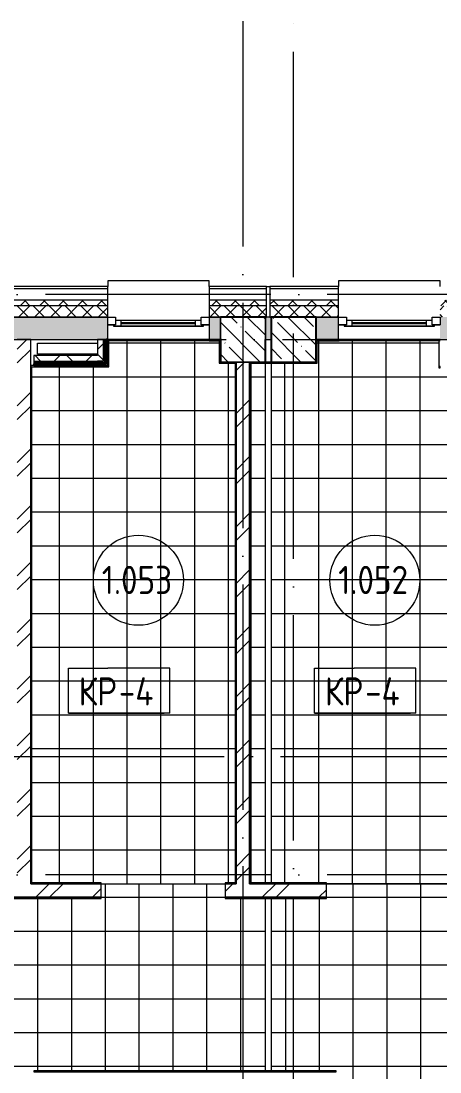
# Model space of a CAD drawing. Header units: millimetres. Extents: x -4370 to 196781, y -4577 to 61202.
# Drawn here: x 111630 to 115350, y 51875 to 61202 of the extents above; entities that cross this region are included whole.
import ezdxf

# ---------------------------------------------------------------- set-up
doc = ezdxf.new("R2010")
doc.units = ezdxf.units.MM
doc.linetypes.add('ADSK_Линия сетки', pattern=[2500, 2000, -250, 0, -250])
for name, color, linetype, lineweight in [('A-AREA-____-IDEN', 2, 'Continuous', 20), ('A-FLOR-____-IDEN', 11, 'Continuous', 20), ('A-FLOR-____-OTLN', 192, 'Continuous', 9), ('A-FLOR-____-PATT', 8, 'Continuous', 9), ('A-GLAZ-____-MCUT', 151, 'Continuous', 9), ('A-GLAZ-____-OTLN', 151, 'Continuous', 9), ('A-WALL-____-MCUT', 113, 'Continuous', 9), ('A-WALL-____-OTLN', 113, 'Continuous', 9), ('A-WALL-____-PATT', 111, 'Continuous', 9), ('A-WALL-FNSH-MCUT', 113, 'Continuous', 9), ('I-WALL-____-OTLN', 2, 'Continuous', 9), ('S-COLS-____-MCUT', 52, 'Continuous', 9), ('S-COLS-____-OTLN', 52, 'Continuous', 9), ('S-GRID-____-OTLN', 1, 'Continuous', 9)]:
    doc.layers.add(name, color=color, linetype=linetype, lineweight=lineweight)
doc.styles.add('GOST Common_1', font='GOST_Common.ttf', dxfattribs={"width": 0.9, "height": 250})
pattern_1 = [(45, (0, 0), (-251.4472, 251.4472), []), (45, (0, 381), (-251.4472, 251.4472), [])]
pattern_2 = [(135, (0, 0), (-84.85281, -84.85281), []), (225, (0, 0), (84.85281, -84.85281), [])]
pattern_3 = [(45, (0, 0), (-70.71068, 70.71068), []), (135, (0, 0), (-70.71068, -70.71068), [])]
pattern_4 = [(45, (0, 0), (-141.42136, 141.42136), []), (135, (0, 0), (-141.42136, -141.42136), [])]

# ---------------------------------------------------------------- blocks, each defined once
blk = doc.blocks.new('Окно_СКБ_1Ст1 - 120_Окно_СКБ_1Ст_900_ОК6Л-29019250-О_АИ_ПП_0_000_Целиком')
at = {"layer": 'A-GLAZ-____-MCUT', "color": 90}
for p, q in [((-450, -195), (-450, -125)), ((-450, -125), (-380, -125)), ((-380, -125), (-380, -195)), ((380, -155), (-380, -155)), ((-380, -155), (-380, -195)), ((-330, -205), (-330, -155)), ((330, -205), (330, -155)), ((380, -195), (380, -125)), ((380, -125), (450, -125)), ((380, -195), (380, -155)), ((450, -125), (450, -195)), ((-380, -195), (-450, -195)), ((-380, -195), (-400, -195)), ((-400, -195), (-400, -205)), ((-400, -205), (400, -205)), ((400, -205), (-400, -205)), ((450, -195), (380, -195)), ((400, -195), (380, -195)), ((400, -205), (400, -195))]:
    blk.add_line(p, q, dxfattribs=at)
at = {"layer": 'A-GLAZ-____-MCUT', "color": 10, "lineweight": 5}
for p, q in [((-330, -175), (330, -175)), ((330, -185), (-330, -185))]:
    blk.add_line(p, q, dxfattribs=at)
at = {"layer": 'A-GLAZ-____-OTLN', "color": 10, "lineweight": 5}
for p, q in [((-450, -195), (-400, -195)), ((400, -195), (450, -195))]:
    blk.add_line(p, q, dxfattribs=at)
blk = doc.blocks.new('WNW_Отлив1 - Отлив_металлический 2-28596055-О_АИ_ПП_0_000_Целиком')
at = {"layer": 'A-GLAZ-____-OTLN', "color": 10, "lineweight": 5}
for p, q in [((450, 320), (-450, 320)), ((-450, 320), (-450, 270)), ((450, 270), (450, 320))]:
    blk.add_line(p, q, dxfattribs=at)
blk = doc.blocks.new('BSC_Колонна _Прямоугольная - 400x400-V34-О_АИ_ПП_0_000_Целиком')
at = {"layer": 'S-COLS-____-OTLN', "lineweight": 5}
h = blk.add_hatch(dxfattribs=at)
h.set_pattern_fill('FP_61', color=256, style=0, pattern_type=2)
h.set_pattern_definition([(135, (-114049.98, -58375), (-142.56192, -142.56192), []), (135, (-113907.42, -58375), (-142.56192, -142.56192), [252.016, -50.403, 3.353, -47.05])])
h.paths.add_polyline_path([(-200, -200), (200, -200), (200, 200), (-200, 200), (-200, -110.1)])
at = {"layer": 'S-COLS-____-MCUT', "color": 130, "lineweight": 25}
for p, q in [((200, 200), (-200, 200)), ((-200, 200), (-200, -200)), ((200, -200), (200, 200)), ((-200, -200), (200, -200))]:
    blk.add_line(p, q, dxfattribs=at)
blk = doc.blocks.new('0083_СОШ675_АР_R22_rvt-1-О_АИ_ПП_0_000_Целиком')
at = {"layer": 'A-WALL-____-PATT', "lineweight": 5}
h = blk.add_hatch(dxfattribs=at)
h.set_pattern_fill('FP_6', color=10, style=0, pattern_type=2)
h.set_pattern_definition(pattern_3)
h.paths.add_polyline_path([(113800, 58575), (113810, 58575), (113810, 58675), (113300, 58675), (113300, 58575), (113766.3, 58575)])
h.paths.add_polyline_path([(112400, 58575), (112400, 58675), (111400, 58675), (111400, 58575), (111903.5, 58575)])
h.paths.add_polyline_path([(110500, 58575), (110500, 58675), (109200, 58675), (109200, 58575), (110040.7, 58575)])
h = blk.add_hatch(dxfattribs=at)
h.set_pattern_fill('FP_1', color=10, style=0, pattern_type=2)
h.set_pattern_definition(pattern_2)
h.paths.add_polyline_path([(113810, 58675), (113810, 58725), (113300, 58725), (113300, 58675), (113766.3, 58675)])
h.paths.add_polyline_path([(110500, 58675), (110500, 58725), (109250, 58725), (109250, 58675), (110040.7, 58675)])
h.paths.add_polyline_path([(112400, 58675), (112400, 58725), (111400, 58725), (111400, 58675), (111903.5, 58675)])
h = blk.add_hatch(dxfattribs=at)
h.set_pattern_fill('FP_1', color=10, style=0, pattern_type=2)
h.set_pattern_definition(pattern_2)
h.paths.add_polyline_path([(117250, 58675), (118260, 58675), (118260, 58725), (117250, 58725)])
h.paths.add_polyline_path([(116250.1, 58675), (116350, 58675), (116350, 58725), (115350, 58725), (115350, 58675), (115629.2, 58675)])
h.paths.add_polyline_path([(114387.3, 58675), (114450, 58675), (114450, 58725), (113840, 58725), (113840, 58675), (114076.8, 58675)])
h = blk.add_hatch(dxfattribs=at)
h.set_pattern_fill('FP_6', color=10, style=0, pattern_type=2)
h.set_pattern_definition(pattern_3)
h.paths.add_polyline_path([(117600, 58575), (118000, 58575), (118000, 58675), (117250, 58675), (117250, 58575), (117492, 58575)])
h.paths.add_polyline_path([(116350, 58575), (116350, 58675), (115350, 58675), (115350, 58575), (116250.1, 58575)])
h.paths.add_polyline_path([(114387.3, 58575), (114450, 58575), (114450, 58675), (113840, 58675), (113840, 58575), (114250, 58575)])
h = blk.add_hatch(dxfattribs=at)
h.set_pattern_fill('FP_5', color=10, style=0, pattern_type=2)
h.set_pattern_definition([(50, (0, 0), (364.3679, -31.8783), [38.1, -419.1]), (355, (0, 0), (-70.4859, 382.1133), [30.48, -335.28]), (100.451, (30.36, -2.66), (293.885, 350.2334), [32.38, -356.18]), (46.184, (0, 101.6), (542.1585, -84.0858), [57.15, -628.65]), (96.636, (45.2, 94.6), (474.805, 494.8554), [48.57, -534.27]), (351.184, (0, 101.6), (474.8102, 494.85), [45.72, -502.92]), (21, (50.8, 76.2), (303.2285, -204.53046), [38.1, -419.1]), (326, (50.8, 76.2), (123.6039, 368.376), [30.48, -335.28]), (71.451, (76.07, 59.16), (426.8341, 163.8427), [32.38, -356.18]), (37.5, (0, 0), (6.17665, 169.11015), [16.764, -314.452, 16.764, -323.596, -336.55]), (37.5, (0, 0), (6.17665, 169.11015), [-671.576, 16.764, -319.786]), (7.5, (0, 0), (133.63888, 200.3615), [16.764, -177.292, 16.764, -306.832, -128.27]), (7.5, (0, 0), (133.63888, 200.3615), [-517.652, 16.764, -111.506]), (327.5, (-113.28, 0), (271.18182, -11.45836), [16.764, -110.236, 16.764, -379.476, -525.78]), (327.5, (-113.28, 0), (271.18182, -11.45836), [-523.24, 16.764, -509.016]), (317.5, (-164.08, 0), (296.2585, 50.85285), [16.764, -148.336, 16.764, -246.38, -373.38]), (317.5, (-164.08, 0), (296.2585, 50.85285), [-428.244, 16.764, -356.616])])
h.paths.add_polyline_path([(117600, 58375), (117600, 58575), (117250, 58575), (117250, 58375), (117492, 58375)])
h.paths.add_polyline_path([(115629.2, 58375), (116350, 58375), (116350, 58575), (115350, 58575), (115350, 58375)])
h.paths.add_polyline_path([(113400, 58375), (113400, 58575), (113300, 58575), (113300, 58375)])
h.paths.add_polyline_path([(113800, 58375), (113850, 58375), (113850, 58575), (113800, 58575)])
h.paths.add_polyline_path([(114250, 58375), (114450, 58375), (114450, 58575), (114250, 58575), (114250, 58440.6)])
h.paths.add_polyline_path([(112400, 58375), (112400, 58575), (111400, 58575), (111400, 58375), (111903.5, 58375)])
h.paths.add_polyline_path([(109100, 58375), (110500, 58375), (110500, 58575), (109100, 58575)])
h = blk.add_hatch(dxfattribs=at)
h.set_pattern_fill('FP_7', color=10, style=0, pattern_type=2)
h.set_pattern_definition(pattern_1)
h.paths.add_polyline_path([(111596.8, 53545), (111716.8, 53545), (111716.8, 58375), (111596.8, 58375), (111596.8, 54799.8)])
h = blk.add_hatch(dxfattribs=at)
h.set_pattern_fill('FP_56', color=252, style=0, pattern_type=2)
h.set_pattern_definition(pattern_4)
h.paths.add_polyline_path([(112310, 58184.4), (112360, 58184.4), (112360, 58375), (112310, 58375), (112310, 58234.4)])
h = blk.add_hatch(dxfattribs=at)
h.set_pattern_fill('FP_56', color=252, style=0, pattern_type=2)
h.set_pattern_definition(pattern_4)
h.paths.add_polyline_path([(111742.8, 58184.4), (112310, 58184.4), (112310, 58234.4), (111742.8, 58234.4)])
h = blk.add_hatch(dxfattribs=at)
h.set_pattern_fill('FP_7', color=10, style=0, pattern_type=2)
h.set_pattern_definition(pattern_1)
h.paths.add_polyline_path([(113660, 53545), (113660, 58175), (113540, 58175), (113540, 53545)])
h = blk.add_hatch(dxfattribs=at)
h.set_pattern_fill('FP_7', color=10, style=0, pattern_type=2)
h.set_pattern_definition(pattern_1)
h.paths.add_polyline_path([(118160, 53425), (118160, 53545), (117875, 53545), (117875, 53425)])
h.paths.add_polyline_path([(116250.1, 53425), (116775, 53425), (116775, 53545), (115442, 53545), (115442, 53425)])
h.paths.add_polyline_path([(113442, 53425), (114342, 53425), (114342, 53545), (113442, 53545)])
h.paths.add_polyline_path([(112342, 53425), (112342, 53545), (110776.7, 53545), (110776.7, 53425), (111282.6, 53425)])
h.paths.add_polyline_path([(109676.7, 53425), (109676.7, 53545), (108033.1, 53545), (108033.1, 53425), (108798.8, 53425)])
h.paths.add_polyline_path([(106315, 53425), (106933.1, 53425), (106933.1, 53545), (105359.4, 53545), (105359.4, 53425)])
h.paths.add_polyline_path([(103831.2, 53425), (104259.4, 53425), (104259.4, 53545), (101735.2, 53545), (101735.2, 53425)])
h.paths.add_polyline_path([(100635.2, 53425), (100635.2, 53545), (99520, 53545), (99520, 53425)])
at = {"layer": 'S-COLS-____-OTLN', "lineweight": 5}
h = blk.add_hatch(dxfattribs=at)
h.set_pattern_fill('FP_3', color=256, style=0, pattern_type=2)
h.set_pattern_definition([(135, (0, 0), (-142.5612, -142.5612), []), (135, (142.56, 0), (-142.5612, -142.5612), [252.016, -50.403, 3.353, -47.05])])
h.paths.add_polyline_path([(113660, 58175), (113800, 58175), (113800, 58575), (113400, 58575), (113400, 58175), (113540, 58175)])
at = {"layer": 'A-FLOR-____-OTLN', "color": 90}
for p, q in [((111777.5, 58244.4), (111777.5, 58344.4)), ((111777.5, 58344.4), (112310, 58344.4)), ((112310, 58244.4), (111777.5, 58244.4))]:
    blk.add_line(p, q, dxfattribs=at)
at = {"layer": 'A-WALL-____-MCUT', "color": 10, "lineweight": 5}
for p, q in [((112400, 58825), (111400, 58825)), ((113810, 58825), (113300, 58825)), ((114450, 58825), (113840, 58825)), ((113400, 58375), (113400, 58575)), ((113800, 58575), (113800, 58375)), ((111716.8, 58375), (111596.8, 58375)), ((112372.5, 58375), (112372.5, 58171.9)), ((111742.8, 58171.9), (112310, 58171.9)), ((112360, 58171.9), (112310, 58171.9)), ((112372.5, 58171.9), (112360, 58171.9)), ((113660, 58175), (113540, 58175))]:
    blk.add_line(p, q, dxfattribs=at)
at = {"layer": 'A-WALL-____-MCUT', "color": 90}
for p, q in [((112400, 58725), (112400, 58825)), ((113300, 58825), (113300, 58725)), ((113810, 58725), (113810, 58825)), ((113840, 58825), (113840, 58725)), ((114450, 58725), (114450, 58825)), ((112400, 58575), (112400, 58675)), ((113300, 58675), (113300, 58575)), ((113810, 58575), (113810, 58675)), ((113840, 58675), (113840, 58575)), ((114450, 58575), (114450, 58675)), ((113400, 58575), (113800, 58575))]:
    blk.add_line(p, q, dxfattribs=at)
at = {"layer": 'A-WALL-____-MCUT', "color": 50, "lineweight": 13}
for p, q in [((112400, 58725), (111400, 58725)), ((112400, 58675), (111400, 58675)), ((112400, 58675), (112400, 58725)), ((113300, 58725), (113300, 58675)), ((113810, 58725), (113300, 58725)), ((113810, 58675), (113300, 58675)), ((113810, 58675), (113810, 58725)), ((113840, 58725), (113840, 58675)), ((114450, 58725), (113840, 58725)), ((114450, 58675), (113840, 58675)), ((114450, 58675), (114450, 58725)), ((112400, 58575), (111400, 58575)), ((111400, 58575), (112400, 58575)), ((112400, 58375), (112400, 58575)), ((113300, 58575), (113300, 58375)), ((113400, 58575), (113300, 58575)), ((113300, 58575), (113400, 58575)), ((113810, 58575), (113800, 58575)), ((113800, 58575), (113810, 58575)), ((113840, 58575), (113810, 58575)), ((113850, 58575), (113840, 58575)), ((113840, 58575), (113850, 58575)), ((114450, 58575), (114250, 58575)), ((114250, 58575), (114450, 58575)), ((114450, 58375), (114450, 58575)), ((111716.8, 53545), (111716.8, 58375)), ((111716.8, 58375), (112400, 58375)), ((112360, 58375), (112310, 58375)), ((112310, 58375), (112310, 58234.4)), ((112360, 58375), (112360, 58184.4)), ((113300, 58375), (113400, 58375)), ((113800, 58375), (113850, 58375)), ((114250, 58375), (114450, 58375)), ((112310, 58234.4), (111742.8, 58234.4)), ((111742.8, 58234.4), (111742.8, 58184.4)), ((111742.8, 58184.4), (112310, 58184.4)), ((112360, 58184.4), (112310, 58184.4)), ((113540, 58175), (113540, 53545)), ((113660, 53545), (113660, 58175)), ((112342, 53545), (111716.8, 53545)), ((112342, 53425), (112342, 53545)), ((113540, 53545), (113442, 53545)), ((113442, 53545), (113442, 53425)), ((114342, 53545), (113660, 53545)), ((114342, 53425), (114342, 53545)), ((110776.7, 53425), (112342, 53425)), ((113442, 53425), (114342, 53425))]:
    blk.add_line(p, q, dxfattribs=at)
at = {"layer": 'A-WALL-____-MCUT', "color": 130, "lineweight": 25}
for p, q in [((112400, 58375), (112385, 58375)), ((112385, 58375), (112385, 58159.4)), ((112400, 58144.4), (112400, 58375)), ((111742.8, 58159.4), (111742.8, 58144.4)), ((111742.8, 58159.4), (112310, 58159.4)), ((111742.8, 58144.4), (112310, 58144.4)), ((112372.5, 58159.4), (112310, 58159.4)), ((112310, 58144.4), (112360, 58144.4)), ((112360, 58144.4), (112372.5, 58144.4)), ((112385, 58159.4), (112372.5, 58159.4)), ((112372.5, 58144.4), (112385, 58144.4)), ((112385, 58144.4), (112400, 58144.4))]:
    blk.add_line(p, q, dxfattribs=at)
at = {"layer": 'A-WALL-____-OTLN', "color": 90}
blk.add_line((113810, 58845), (113840, 58845), dxfattribs=at)
at = {"layer": 'A-WALL-FNSH-MCUT', "color": 90}
for p, q in [((112400, 58845), (111400, 58845)), ((112400, 58825), (112400, 58845)), ((113810, 58845), (113300, 58845)), ((113300, 58845), (113300, 58825)), ((113810, 58825), (113810, 58845)), ((114450, 58845), (113840, 58845)), ((113840, 58845), (113840, 58825)), ((114450, 58825), (114450, 58845)), ((112372.5, 58375), (112360, 58375)), ((112385, 58375), (112372.5, 58375)), ((111742.8, 58184.4), (111742.8, 58171.9)), ((111742.8, 58171.9), (111742.8, 58159.4))]:
    blk.add_line(p, q, dxfattribs=at)
at = {"layer": 'I-WALL-____-OTLN', "color": 90}
for p, q in [((113300, 58375), (112400, 58375)), ((115350, 58375), (114455, 58375))]:
    blk.add_line(p, q, dxfattribs=at)
at = {"layer": 'S-COLS-____-MCUT', "color": 130, "lineweight": 25}
for p, q in [((113800, 58575), (113400, 58575)), ((113400, 58375), (113400, 58175)), ((113800, 58175), (113800, 58375)), ((113400, 58175), (113540, 58175)), ((113660, 58175), (113800, 58175))]:
    blk.add_line(p, q, dxfattribs=at)
at = {"layer": 'S-COLS-____-OTLN', "color": 90}
for p, q in [((113400, 58575), (113400, 58375)), ((113800, 58375), (113800, 58575)), ((113540, 58175), (113660, 58175))]:
    blk.add_line(p, q, dxfattribs=at)
at = {"layer": 'A-GLAZ-____-OTLN', "color": 90, "lineweight": 9}
for name, p in [('WNW_Отлив1 - Отлив_металлический 2-28596055-О_АИ_ПП_0_000_Целиком', (112850, 58575)), ('WNW_Отлив1 - Отлив_металлический 2-28596055-О_АИ_ПП_0_000_Целиком', (114900, 58575)), ('Окно_СКБ_1Ст1 - 120_Окно_СКБ_1Ст_900_ОК6Л-29019250-О_АИ_ПП_0_000_Целиком', (112850, 58700)), ('Окно_СКБ_1Ст1 - 120_Окно_СКБ_1Ст_900_ОК6Л-29019250-О_АИ_ПП_0_000_Целиком', (114900, 58700))]:
    blk.add_blockref(name, p, dxfattribs=at)
at = {"layer": 'S-COLS-____-OTLN', "color": 90, "lineweight": 9}
blk.add_blockref('BSC_Колонна _Прямоугольная - 400x400-V34-О_АИ_ПП_0_000_Целиком', (114050, 58375), dxfattribs=at)
blk = doc.blocks.new('BSC_Колонна _Прямоугольная - ПР-1_Профиль торцевой для плитки-3454341-О_АИ_ПП_0_000_Целиком')
at = {"layer": 'S-COLS-____-MCUT'}
for p, q in [((5, 5), (-5, 5)), ((-5, 5), (-5, -5)), ((5, -5), (5, 5)), ((-5, -5), (5, -5))]:
    blk.add_line(p, q, dxfattribs=at)
blk = doc.blocks.new('ADSK_Марка_Перекрытие - Типоразмер_ADSK_Марка-158127-О_АИ_ПП_0_000_Целиком')
at = {"layer": 'A-FLOR-____-IDEN'}
for p, q in [((-4.5, 4), (-1, 4)), ((-4.5, 0), (-4.5, 4)), ((4.5, 4), (-1, 4)), ((4.5, 0), (4.5, 4)), ((4.5, 0), (-4.5, 0)), ((-4.5, 0), (4, 0))]:
    blk.add_line(p, q, dxfattribs=at)
blk = doc.blocks.new('ADSK_Марка_Помещение_ОдноЗначение - Номер-159740-О_АИ_ПП_0_000_Целиком')
at = {"layer": 'A-AREA-____-IDEN'}
blk.add_circle((0, 0), 4, dxfattribs=at)

msp = doc.modelspace()

# ---------------------------------------------------------------- hatches: boundary and pattern name
at = {"layer": 'A-FLOR-____-PATT'}
h = msp.add_hatch(dxfattribs=at)
h.set_pattern_fill('FP_202', color=256, style=0, pattern_type=2)
h.set_pattern_definition([(0, (112572.5, 55945), (0, 300), []), (90, (112572.5, 55945), (-300, 2e-14), [])])
h.paths.add_polyline_path([(113442.000586, 53545), (113442.000586, 53555.000586), (113530.000586, 53555.000586), (113530.000586, 58165), (113389.978078, 58165), (113389.978078, 58365.000586), (112410, 58365.000586), (112410, 58134.43424), (111726.77395, 58134.43424), (111726.77395, 53555.000586), (112342.000586, 53555.000586), (112342.000586, 53545.000586), (112524.450555, 53545.000586)])
h = msp.add_hatch(dxfattribs=at)
h.set_pattern_fill('FP_216', color=256, style=0, pattern_type=2)
h.set_pattern_definition([(0, (114872.5, 55945), (0, 300), []), (90, (114872.5, 55945), (-300, 2e-14), [])])
h.paths.add_polyline_path([(115442, 53545), (115442, 53555.000586), (115960, 53555.000586), (115960, 58125.000586), (115340, 58125.000586), (115340, 58365.000586), (114259.978078, 58365.000586), (114259.978078, 58165), (113849.978078, 58165), (113850.84206, 53555.000586), (114342, 53555.000586), (114342, 53545.000586), (115441.96964, 53545)])
h.paths.add_polyline_path([(113799.978078, 53555.000586), (113799.978078, 58165), (113670.000586, 58165), (113670.000586, 53555.000586), (113799.675733, 53555.000586)])
h = msp.add_hatch(dxfattribs=at)
h.set_pattern_fill('FP_215', color=256, style=0, pattern_type=2)
h.set_pattern_definition([(0, (122980, 51025), (0, 300), []), (90, (122980, 51025), (-300, 2e-14), [])])
h.paths.add_polyline_path([(115442, 53425.000586), (115441.96964, 53545), (114342, 53545), (114342, 53425)])
h.paths.add_polyline_path([(123701.532826, 51755), (123749.999505, 51755.000586), (123749.999505, 51885.000586), (123939.999505, 51885.000586), (123938.889045, 56525.000586), (123824.999505, 56525.000586), (123824.999505, 56715), (122724.999505, 56715), (122724.999505, 56525.000586), (122210.070101, 56525.000586), (122209.998918, 53415.000586), (120609.999504, 53415.000586), (120609.97606, 53545), (119159.999504, 53545), (119159.999504, 53425), (119059.999504, 53425), (119059.999504, 53415.000586), (117875, 53415.000586), (117874.983882, 53545), (116775, 53545), (116775, 53415.000586), (115442, 53415.000586), (115441.994627, 53425.000586), (114342, 53425), (114342, 53415.000586), (113849.978078, 53415.000586), (113849.978078, 51885.000586), (114426.847334, 51885.000586), (114426.847334, 51755), (115526.847334, 51755.000586), (115526.847334, 51885.000586), (116006.861011, 51885.000586), (116006.861011, 51875), (115906.851093, 51874.997635), (115906.861011, 51755.000586), (117006.861011, 51755), (117006.861011, 51885.000586), (118439.978078, 51885.000586), (118439.978078, 51875.000586), (119439.978078, 51875), (119439.978078, 51885.000586), (122749.999505, 51885.000586), (122749.999505, 51755)])
h = msp.add_hatch(dxfattribs=at)
h.set_pattern_fill('FP_218', color=256, style=0, pattern_type=2)
h.set_pattern_definition([(0, (109080, 51025), (0, 300), []), (90, (109080, 51025), (-300, 2e-14), [])])
h.paths.add_polyline_path([(110776.719461, 53425.000586), (110776.671983, 53545), (109676.719461, 53545), (109676.719461, 53425)])
h.paths.add_polyline_path([(105399.55304, 51755), (106499.55304, 51755.000586), (106499.55304, 51885.000586), (110344.978078, 51885.000586), (110344.978078, 51755), (111744.978078, 51755.000586), (111744.978078, 51885.000586), (113799.978078, 51885.000586), (113799.978078, 53415.000586), (113442.000586, 53415.000586), (113441.995428, 53545), (112342.000586, 53545), (112342.000586, 53415.000586), (110776.719461, 53415.000586), (110776.714088, 53425.000586), (109676.719461, 53425), (109676.719461, 53415.000586), (108033.082584, 53415.000586), (108033.0304, 53545), (106933.082584, 53545), (106933.082584, 53415.000586), (105359.379601, 53415.000586), (105359.299381, 53545), (104259.379601, 53545), (104259.379601, 53415.000586), (101735.229953, 53415.000586), (101735.229953, 53545), (100635.229953, 53545), (100635.229953, 53415.000586), (99529.978078, 53415.000586), (99529.978078, 53229.999414), (99519.978078, 53229.999414), (99519.978078, 52129.999414), (99529.978078, 52129.999414), (99529.978078, 51885.000586), (101630, 51885.000586), (101630, 51755), (102730, 51755.000586), (102730, 51885.000586), (105399.55304, 51885.000586), (105399.55304, 51875)])
at = {"layer": 'A-WALL-____-PATT'}
for points in [[(112410, 58144.43424), (112410, 58365.000586), (112400, 58365.000586), (112400, 58144.43424)], [(113389.978078, 58365.000586), (113399.978078, 58365.000586), (113399.978078, 58375.000586), (113300, 58375.000586), (113300, 58365.000586)], [(113389.978078, 58165), (113390.000586, 58165.022508), (113390.000586, 58175), (113399.978078, 58175), (113399.978078, 58365.000586), (113389.978078, 58365.000586), (113389.978078, 58264.940858)], [(114454.989039, 58365.000586), (114454.989039, 58375.000586), (114249.978078, 58375.000586), (114249.978078, 58365.000586), (114387.2976, 58365.000586)], [(114249.978078, 58175), (114259.978078, 58175), (114259.978078, 58365.000586), (114249.978078, 58365.000586), (114249.978078, 58264.940858)], [(115350, 58135.000586), (115350, 58365.000586), (115340, 58365.000586), (115340, 58135.000586)], [(111716.77395, 53545.000586), (111726.77395, 53545.000586), (111726.77395, 58144.43424), (111716.77395, 58144.43424), (111716.77395, 54799.821069)], [(111903.50154, 58134.43424), (112400, 58134.43424), (112400, 58144.43424), (111726.77395, 58144.43424), (111726.77395, 58134.43424)], [(113400.000586, 58165), (113530.000586, 58165), (113530.000586, 58175), (113400.000586, 58175)], [(113530.000586, 53555.000586), (113540.000586, 53555.000586), (113540.000586, 58175), (113530.000586, 58175), (113530.000586, 54799.821069)], [(113660.000586, 53555.000586), (113670.000586, 53555.000586), (113670.000586, 58175), (113660.000586, 58175), (113660.000586, 54799.821069)], [(113670.000586, 58165), (114249.978078, 58165), (114249.978078, 58174.999414), (113670.000586, 58175)]]:
    msp.add_hatch(color=7, dxfattribs=at).paths.add_polyline_path(points)
h = msp.add_hatch(color=7, dxfattribs=at)
h.paths.add_polyline_path([(112342.000586, 53545.000586), (112342.000586, 53555.000586), (111726.77395, 53555.000586), (111726.77395, 53545.000586)])
h.paths.add_polyline_path([(113540.000586, 53545.000586), (113540.000586, 53555.000586), (113442.000586, 53555.000586), (113442.000586, 53545.000586)])
h = msp.add_hatch(color=7, dxfattribs=at)
h.paths.add_polyline_path([(115442, 53545.000586), (115960, 53545.000586), (115960, 53555.000586), (115442, 53555.000586)])
h.paths.add_polyline_path([(113660.000586, 53545.000586), (114342, 53545.000586), (114342, 53555.000586), (113660.000586, 53555.000586)])
h = msp.add_hatch(color=7, dxfattribs=at)
h.paths.add_polyline_path([(113442.000586, 53415.000586), (113799.978078, 53415.000586), (113799.978078, 53425.000586), (113442.000586, 53425.000586)])
h.paths.add_polyline_path([(112342.000586, 53415.000586), (112342.000586, 53425.000586), (110776.719461, 53425.000586), (110776.719461, 53415.000586), (111282.552525, 53415.000586)])
h.paths.add_polyline_path([(109676.719461, 53415.000586), (109676.719461, 53425.000586), (108033.082584, 53425.000586), (108033.082584, 53415.000586), (108798.756464, 53415.000586)])
h.paths.add_polyline_path([(106933.082584, 53415.000586), (106933.082584, 53425.000586), (105359.379601, 53425.000586), (105359.379601, 53415.000586), (106314.960404, 53415.000586)])
h.paths.add_polyline_path([(103831.164344, 53415.000586), (104259.379601, 53415.000586), (104259.379601, 53425.000586), (101735.229953, 53425.000586), (101735.229953, 53415.000586)])
h.paths.add_polyline_path([(100635.229953, 53415.000586), (100635.229953, 53425.000586), (99529.978078, 53425.000586), (99529.978078, 53415.000586)])
h = msp.add_hatch(color=7, dxfattribs=at)
h.paths.add_polyline_path([(122200.070101, 53415.000586), (122200.070101, 53425.000586), (120609.999504, 53425.000586), (120609.999504, 53415.000586), (121217.736766, 53415.000586)])
h.paths.add_polyline_path([(119059.999504, 53415.000586), (119059.999504, 53425.000586), (117875, 53425.000586), (117875, 53415.000586), (118733.940705, 53415.000586)])
h.paths.add_polyline_path([(115442, 53415.000586), (116775, 53415.000586), (116775, 53425.000586), (115442, 53425.000586)])
h.paths.add_polyline_path([(113799.978078, 53415.000586), (114342, 53415.000586), (114342, 53425.000586), (113799.978078, 53425.000586)])
h = msp.add_hatch(color=7, dxfattribs=at)
h.paths.add_polyline_path([(113799.978078, 51875.000586), (113799.978078, 51885.000586), (111744.978078, 51885.000586), (111744.978078, 51875.000586), (113766.348585, 51875.000586)])
h.paths.add_polyline_path([(110344.978078, 51875.000586), (110344.978078, 51885.000586), (106499.55304, 51885.000586), (106499.55304, 51875.000586), (108798.756464, 51875.000586)])
h.paths.add_polyline_path([(105073.062374, 51875.000586), (105399.55304, 51875.000586), (105399.55304, 51885.000586), (102730, 51885.000586), (102730, 51875.000586), (103831.164344, 51875.000586)])
h.paths.add_polyline_path([(101347.368283, 51875.000586), (101630, 51875.000586), (101630, 51885.000586), (99529.978078, 51885.000586), (99529.978078, 51875.000586), (100105.470253, 51875.000586)])
h = msp.add_hatch(color=7, dxfattribs=at)
h.paths.add_polyline_path([(122749.999505, 51875.000586), (122749.999505, 51885.000586), (119439.978078, 51885.000586), (119439.978078, 51875.000586), (121217.736766, 51875.000586)])
h.paths.add_polyline_path([(123749.999505, 51875.000586), (123949.999505, 51875.000586), (123949.999505, 51885.000586), (123749.999505, 51885.000586)])
h.paths.add_polyline_path([(118439.978078, 51875.000586), (118439.978078, 51885.000586), (117006.861011, 51885.000586), (117006.861011, 51875.000586), (117492.042675, 51875.000586)])
h.paths.add_polyline_path([(116006.861011, 51875.000586), (116006.861011, 51885.000586), (115526.847334, 51885.000586), (115526.847334, 51875.000586)])
h.paths.add_polyline_path([(113799.978078, 51875.000586), (114426.847334, 51875.000586), (114426.847334, 51885.000586), (113799.978078, 51885.000586)])

# ---------------------------------------------------------------- linework, layer by layer
at = {"layer": 'A-FLOR-____-OTLN'}
for p, q in [((113799.978078, 53555.000586), (113799.978078, 58165)), ((113849.978078, 58165), (113849.978078, 53555.000586)), ((112342.000586, 53545), (113442.000586, 53545)), ((115442, 53545), (114342, 53545)), ((113799.978078, 51885.000586), (113799.978078, 53415.000586)), ((113849.978078, 53415.000586), (113849.978078, 51885.000586))]:
    msp.add_line(p, q, dxfattribs=at)
at = {"layer": 'A-WALL-____-MCUT', "color": 7}
for p, q in [((112410, 58365.000586), (112400, 58365.000586)), ((112400, 58365.000586), (112400, 58144.43424)), ((112410, 58144.43424), (112410, 58365.000586)), ((113399.978078, 58375.000586), (113300, 58375.000586)), ((113300, 58375.000586), (113300, 58365.000586)), ((113300, 58365.000586), (113389.978078, 58365.000586)), ((113389.978078, 58365.000586), (113389.978078, 58175)), ((113399.978078, 58175), (113399.978078, 58375.000586)), ((114454.989039, 58375.000586), (114249.978078, 58375.000586)), ((114259.978078, 58365.000586), (114454.989039, 58365.000586)), ((114259.978078, 58175), (114259.978078, 58365.000586)), ((114454.989039, 58365.000586), (114454.989039, 58375.000586)), ((115350, 58365.000586), (115340, 58365.000586)), ((115340, 58365.000586), (115340, 58135.000586)), ((111716.77395, 58144.43424), (111716.77395, 53545.000586)), ((112400, 58144.43424), (111716.77395, 58144.43424)), ((111726.77395, 53555.000586), (111726.77395, 58134.43424)), ((111726.77395, 58134.43424), (112400, 58134.43424)), ((113540.000586, 58175), (113400.000586, 58175)), ((113400.000586, 58165), (113530.000586, 58165)), ((113530.000586, 58165), (113530.000586, 53555.000586)), ((113540.000586, 53545.000586), (113540.000586, 58175)), ((113660.000586, 58175), (113660.000586, 53545.000586)), ((113849.978078, 58175), (113660.000586, 58175)), ((113670.000586, 53555.000586), (113670.000586, 58165)), ((113670.000586, 58165), (114249.978078, 58165)), ((111716.77395, 53545.000586), (112342.000586, 53545.000586)), ((112342.000586, 53555.000586), (111726.77395, 53555.000586)), ((112342.000586, 53545.000586), (112342.000586, 53555.000586)), ((113530.000586, 53555.000586), (113442.000586, 53555.000586)), ((113442.000586, 53555.000586), (113442.000586, 53545.000586)), ((113442.000586, 53545.000586), (113540.000586, 53545.000586)), ((113660.000586, 53545.000586), (114342, 53545.000586)), ((114342, 53555.000586), (113670.000586, 53555.000586)), ((114342, 53545.000586), (114342, 53555.000586)), ((112342.000586, 53425.000586), (110776.719461, 53425.000586)), ((110776.719461, 53415.000586), (112342.000586, 53415.000586)), ((112342.000586, 53415.000586), (112342.000586, 53425.000586)), ((114342, 53425.000586), (113442.000586, 53425.000586)), ((113442.000586, 53425.000586), (113442.000586, 53415.000586)), ((113442.000586, 53415.000586), (114342, 53415.000586)), ((114342, 53415.000586), (114342, 53425.000586)), ((114426.847334, 51885.000586), (111744.978078, 51885.000586)), ((111744.978078, 51885.000586), (111744.978078, 51875.000586)), ((111744.978078, 51875.000586), (114426.847334, 51875.000586)), ((114426.847334, 51875.000586), (114426.847334, 51885.000586))]:
    msp.add_line(p, q, dxfattribs=at)
at = {"layer": 'I-WALL-____-OTLN'}
for p, q in [((112400, 58375.000586), (113300, 58375.000586)), ((113300, 58365.000586), (112410, 58365.000586)), ((114454.989039, 58375.000586), (115350, 58375.000586)), ((115340, 58365.000586), (114454.989039, 58365.000586))]:
    msp.add_line(p, q, dxfattribs=at)
at = {"layer": 'S-GRID-____-OTLN', "linetype": 'ADSK_Линия сетки'}
for p, q in [((113600.000586, 61202.00513), (113600.000586, -2302.657751)), ((114050.000586, -3572.657751), (114050.000586, 61202.00513)), ((156348.554077, 58775.000586), (76917.364355, 58775.000586)), ((-3553.763124, 58375.000586), (155078.554077, 58375.000586)), ((-3569.551216, 54675.000586), (156348.554077, 54675.000586)), ((156348.554077, 53625.11992), (76917.364355, 53625.11992))]:
    msp.add_line(p, q, dxfattribs=at)

# ---------------------------------------------------------------- block references
at = {"lineweight": 5}
msp.add_blockref('0083_СОШ675_АР_R22_rvt-1-О_АИ_ПП_0_000_Целиком', (0, 0), dxfattribs=at)
at = {"layer": 'A-AREA-____-IDEN', "xscale": 99.99999999999993, "yscale": 99.99999999999993, "zscale": 99.99999999999993}
for p in [(112672.323955, 56238.933876), (114771.465055, 56238.933876)]:
    msp.add_blockref('ADSK_Марка_Помещение_ОдноЗначение - Номер-159740-О_АИ_ПП_0_000_Целиком', p, dxfattribs=at)
at = {"layer": 'A-FLOR-____-IDEN', "xscale": 99.99999999999993, "yscale": 99.99999999999993, "zscale": 99.99999999999993}
for p in [(112500.100448, 55060), (114686.713473, 55060)]:
    msp.add_blockref('ADSK_Марка_Перекрытие - Типоразмер_ADSK_Марка-158127-О_АИ_ПП_0_000_Целиком', p, dxfattribs=at)
at = {"layer": 'S-COLS-____-OTLN'}
for p in [(112405, 58139.43424), (113395.000586, 58170), (114254.978078, 58170), (115345, 58130.000586)]:
    msp.add_blockref('BSC_Колонна _Прямоугольная - ПР-1_Профиль торцевой для плитки-3454341-О_АИ_ПП_0_000_Целиком', p, dxfattribs=at)

# ---------------------------------------------------------------- texts
at = {"layer": 'A-AREA-____-IDEN', "lineweight": 9, "char_height": 250, "width": 800.8858125, "attachment_point": 1, "style": 'GOST Common_1'}
for s, insert in [('1.053', (112346.966697, 56366.658947)), ('1.052', (114446.107797, 56366.658947))]:
    msp.add_mtext(s, dxfattribs=dict(at, insert=insert))
at = {"layer": 'A-FLOR-____-IDEN', "lineweight": 9, "char_height": 250, "attachment_point": 1, "style": 'GOST Common_1'}
for s, insert, width in [('КР', (112141.169602, 55377.837574), 432.91125), ('-4', (112498.357102, 55377.837574), 411.2656875), ('КР', (114327.782627, 55377.837574), 432.91125), ('-4', (114684.970127, 55377.837574), 411.2656875)]:
    msp.add_mtext(s, dxfattribs=dict(at, insert=insert, width=width))

doc.saveas('drawing.dxf')
